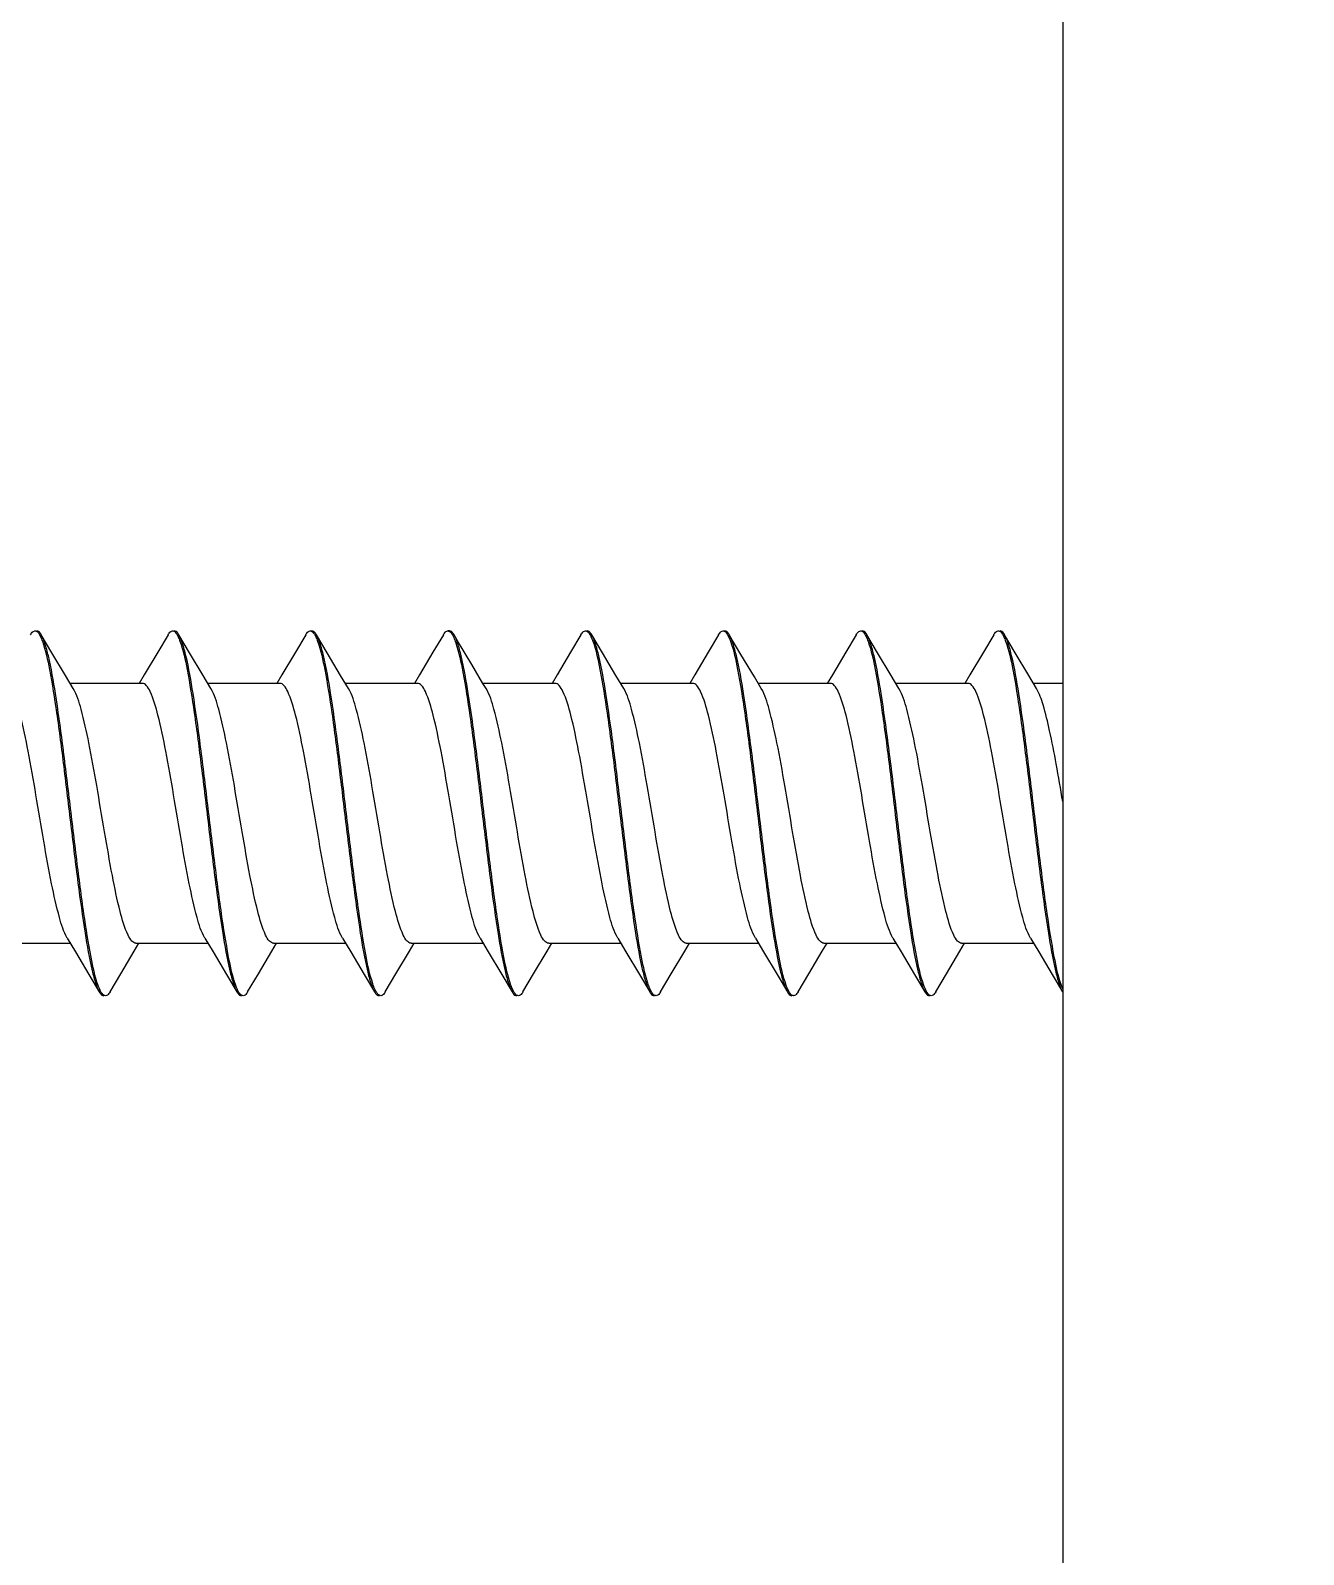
# Model space of a CAD drawing. Header units: millimetres. Extents: x 7820 to 8643, y -320 to 1669.
# Drawn here: x 7955.4 to 7960.42, y 1032.43 to 1038.45 of the extents above; entities that cross this region are included whole.
import ezdxf

# ---------------------------------------------------------------- set-up
doc = ezdxf.new("R2010")
doc.units = ezdxf.units.MM
doc.header["$MEASUREMENT"] = 0
doc.layers.add('GEOM', color=7, linetype='Continuous')

msp = doc.modelspace()

# ---------------------------------------------------------------- linework, layer by layer
at = {"color": 7, "linetype": 'Continuous'}
for p, q in [((7957.0493, 1036.0777), (7957.0424, 1036.0777)), ((7955.4802, 1035.9911), (7955.4379, 1036.0626)), ((7955.9386, 1036.0626), (7955.8977, 1035.9935)), ((7956.0232, 1035.9911), (7955.9809, 1036.0626)), ((7956.4816, 1036.0626), (7956.4408, 1035.9935)), ((7956.5662, 1035.9911), (7956.524, 1036.0626)), ((7957.0247, 1036.0626), (7956.9838, 1035.9935)), ((7957.5677, 1036.0626), (7957.5268, 1035.9935)), ((7957.6523, 1035.9911), (7957.61, 1036.0626)), ((7958.1107, 1036.0626), (7958.0699, 1035.9935)), ((7958.1991, 1035.9848), (7958.1531, 1036.0626)), ((7958.6537, 1036.0626), (7958.6129, 1035.9935)), ((7958.7383, 1035.9911), (7958.6961, 1036.0626)), ((7959.1967, 1036.0626), (7959.1559, 1035.9935)), ((7959.2813, 1035.9911), (7959.2391, 1036.0626)), ((7955.5334, 1035.9016), (7955.4802, 1035.9911)), ((7956.0764, 1035.9016), (7956.0232, 1035.9911)), ((7956.6194, 1035.9017), (7956.5662, 1035.9911)), ((7957.7055, 1035.9017), (7957.6523, 1035.9911)), ((7958.2518, 1035.8962), (7958.1991, 1035.9848)), ((7958.7915, 1035.9017), (7958.7383, 1035.9911)), ((7959.3345, 1035.9017), (7959.2813, 1035.9911)), ((7955.5643, 1035.8501), (7955.5334, 1035.9016)), ((7956.1073, 1035.8501), (7956.0764, 1035.9016)), ((7956.6503, 1035.8501), (7956.6194, 1035.9017)), ((7957.181, 1035.8707), (7957.1365, 1035.9453)), ((7957.7364, 1035.8501), (7957.7055, 1035.9017)), ((7958.2794, 1035.8502), (7958.2518, 1035.8962)), ((7958.8224, 1035.8501), (7958.7915, 1035.9017)), ((7959.3654, 1035.8501), (7959.3345, 1035.9017)), ((7955.8368, 1035.8707), (7955.5519, 1035.8707)), ((7956.3798, 1035.8707), (7956.095, 1035.8707)), ((7956.9228, 1035.8707), (7956.638, 1035.8707)), ((7957.1934, 1035.8501), (7957.181, 1035.8707)), ((7957.4659, 1035.8707), (7957.181, 1035.8707)), ((7958.0089, 1035.8707), (7957.7241, 1035.8707)), ((7958.5519, 1035.8707), (7958.2671, 1035.8707)), ((7959.0949, 1035.8707), (7958.8101, 1035.8707)), ((7959.4688, 1035.8707), (7959.3531, 1035.8707)), ((7955.5407, 1034.8653), (7955.573, 1034.8113)), ((7956.0837, 1034.8653), (7956.1161, 1034.8113)), ((7956.6268, 1034.8653), (7956.6591, 1034.8113)), ((7957.1698, 1034.8653), (7957.2021, 1034.8113)), ((7957.7128, 1034.8653), (7957.7452, 1034.8113)), ((7958.2559, 1034.8653), (7958.2882, 1034.8113)), ((7958.7989, 1034.8653), (7958.8312, 1034.8113)), ((7959.3419, 1034.8653), (7959.3742, 1034.8113)), ((7955.2682, 1034.8447), (7955.553, 1034.8447)), ((7955.573, 1034.8113), (7955.6262, 1034.7219)), ((7955.8112, 1034.8447), (7956.0961, 1034.8447)), ((7956.1161, 1034.8113), (7956.1693, 1034.7219)), ((7956.3543, 1034.8447), (7956.6391, 1034.8447)), ((7956.6591, 1034.8113), (7956.7123, 1034.7219)), ((7956.8973, 1034.8447), (7957.1821, 1034.8447)), ((7957.2021, 1034.8113), (7957.2553, 1034.7219)), ((7957.4403, 1034.8447), (7957.7252, 1034.8447)), ((7957.7452, 1034.8113), (7957.7984, 1034.7219)), ((7957.9834, 1034.8447), (7958.2682, 1034.8447)), ((7958.2882, 1034.8113), (7958.3414, 1034.7219)), ((7958.5264, 1034.8447), (7958.8112, 1034.8447)), ((7958.8312, 1034.8113), (7958.8844, 1034.7219)), ((7959.0694, 1034.8447), (7959.3542, 1034.8447)), ((7959.3742, 1034.8113), (7959.4274, 1034.7219)), ((7955.6262, 1034.7219), (7955.6671, 1034.6528)), ((7955.7094, 1034.6528), (7955.7517, 1034.7243)), ((7956.1693, 1034.7219), (7956.2101, 1034.6528)), ((7956.2524, 1034.6528), (7956.2947, 1034.7243)), ((7956.7123, 1034.7219), (7956.7531, 1034.6528)), ((7956.7955, 1034.6528), (7956.8378, 1034.7243)), ((7957.2553, 1034.7219), (7957.2962, 1034.6528)), ((7957.3385, 1034.6528), (7957.3808, 1034.7243)), ((7957.7984, 1034.7219), (7957.8392, 1034.6528)), ((7957.8815, 1034.6528), (7957.9238, 1034.7243)), ((7958.3414, 1034.7219), (7958.3822, 1034.6528)), ((7958.4246, 1034.6528), (7958.4668, 1034.7243)), ((7958.8844, 1034.7219), (7958.9252, 1034.6528)), ((7958.9676, 1034.6528), (7959.0098, 1034.7243)), ((7959.4274, 1034.7219), (7959.4682, 1034.6528)), ((7959.4688, 1034.6654), (7959.4636, 1034.6785))]:
    msp.add_line(p, q, dxfattribs=at)
msp.add_lwpolyline([(7978.2008, 1015.5595, 0.414214), (7981.2008, 1018.5595), (7981.2008, 1077.5595, 0.414214), (7978.2008, 1080.5595), (7959.4688, 1080.5595), (7959.4688, 1015.5595)], format="xyb", close=True)
for points in [[(7957.1365, 1035.9453), (7957.0809, 1036.0391), (7957.067, 1036.0626)], [(7955.8977, 1035.9935), (7955.8445, 1035.9041), (7955.8245, 1035.8707)], [(7956.4408, 1035.9935), (7956.3876, 1035.9041), (7956.3676, 1035.8707)], [(7956.9838, 1035.9935), (7956.9306, 1035.9041), (7956.9106, 1035.8707)], [(7957.5268, 1035.9935), (7957.4737, 1035.9041), (7957.4537, 1035.8707)], [(7958.0699, 1035.9935), (7958.0167, 1035.9041), (7957.9967, 1035.8707)], [(7958.6129, 1035.9935), (7958.5597, 1035.9041), (7958.5397, 1035.8707)], [(7959.1559, 1035.9935), (7959.1027, 1035.9041), (7959.0827, 1035.8707)], [(7955.7517, 1034.7243), (7955.8049, 1034.8138), (7955.8234, 1034.8447)], [(7956.2947, 1034.7243), (7956.3479, 1034.8138), (7956.3665, 1034.8447)], [(7956.8378, 1034.7243), (7956.891, 1034.8137), (7956.9095, 1034.8447)], [(7957.3808, 1034.7243), (7957.434, 1034.8137), (7957.4525, 1034.8447)], [(7957.9238, 1034.7243), (7957.977, 1034.8137), (7957.9956, 1034.8447)], [(7958.4668, 1034.7243), (7958.52, 1034.8137), (7958.5386, 1034.8447)], [(7959.0098, 1034.7243), (7959.063, 1034.8137), (7959.0816, 1034.8447)]]:
    msp.add_lwpolyline(points, dxfattribs=at)
for points, knots in [([(7955.3955, 1036.0626), (7955.3969, 1036.0649), (7955.401, 1036.0713), (7955.408, 1036.0777), (7955.4133, 1036.0777)], [0, 0, 0, 0, 0.334688, 1, 1, 1, 1]), ([(7955.4133, 1036.0777), (7955.4149, 1036.0777), (7955.424, 1036.0752), (7955.4291, 1036.0663), (7955.4326, 1036.0597)], [0, 0, 0, 0, 0.18248, 1, 1, 1, 1]), ([(7955.4379, 1036.0626), (7955.4365, 1036.0649), (7955.4324, 1036.0713), (7955.4254, 1036.0777), (7955.4202, 1036.0777)], [0, 0, 0, 0, 0.334688, 1, 1, 1, 1]), ([(7955.9386, 1036.0626), (7955.9399, 1036.0649), (7955.9441, 1036.0713), (7955.951, 1036.0777), (7955.9563, 1036.0777)], [0, 0, 0, 0, 0.334688, 1, 1, 1, 1]), ([(7955.9563, 1036.0777), (7955.958, 1036.0777), (7955.9671, 1036.0752), (7955.9722, 1036.0662), (7955.9757, 1036.0597)], [0, 0, 0, 0, 0.182272, 1, 1, 1, 1]), ([(7955.9809, 1036.0626), (7955.9796, 1036.0649), (7955.9754, 1036.0713), (7955.9685, 1036.0777), (7955.9632, 1036.0777)], [0, 0, 0, 0, 0.334699, 1, 1, 1, 1]), ([(7956.4816, 1036.0626), (7956.483, 1036.0649), (7956.4871, 1036.0713), (7956.4941, 1036.0777), (7956.4993, 1036.0777)], [0, 0, 0, 0, 0.334689, 1, 1, 1, 1]), ([(7956.4993, 1036.0777), (7956.501, 1036.0777), (7956.5101, 1036.0752), (7956.5152, 1036.0662), (7956.5187, 1036.0596)], [0, 0, 0, 0, 0.182256, 1, 1, 1, 1]), ([(7956.524, 1036.0626), (7956.5226, 1036.0649), (7956.5185, 1036.0713), (7956.5115, 1036.0777), (7956.5063, 1036.0777)], [0, 0, 0, 0, 0.334706, 1, 1, 1, 1]), ([(7957.0247, 1036.0626), (7957.026, 1036.0649), (7957.0301, 1036.0713), (7957.0371, 1036.0777), (7957.0424, 1036.0777)], [0, 0, 0, 0, 0.33469, 1, 1, 1, 1]), ([(7957.067, 1036.0626), (7957.0657, 1036.0649), (7957.0615, 1036.0713), (7957.0545, 1036.0777), (7957.0493, 1036.0777)], [0, 0, 0, 0, 0.334702, 1, 1, 1, 1]), ([(7957.0527, 1036.0725), (7957.0537, 1036.0716), (7957.0578, 1036.0669), (7957.0609, 1036.0614), (7957.0632, 1036.057)], [0, 0, 0, 0, 0.20855, 1, 1, 1, 1]), ([(7957.5677, 1036.0626), (7957.569, 1036.0649), (7957.5732, 1036.0713), (7957.5801, 1036.0777), (7957.5854, 1036.0777)], [0, 0, 0, 0, 0.334693, 1, 1, 1, 1]), ([(7957.5854, 1036.0777), (7957.5871, 1036.0777), (7957.5961, 1036.0752), (7957.6012, 1036.0663), (7957.6047, 1036.0598)], [0, 0, 0, 0, 0.182491, 1, 1, 1, 1]), ([(7957.61, 1036.0626), (7957.6087, 1036.0649), (7957.6045, 1036.0713), (7957.5976, 1036.0777), (7957.5923, 1036.0777)], [0, 0, 0, 0, 0.334691, 1, 1, 1, 1]), ([(7958.1107, 1036.0626), (7958.1121, 1036.0649), (7958.1162, 1036.0713), (7958.1232, 1036.0777), (7958.1284, 1036.0777)], [0, 0, 0, 0, 0.33469, 1, 1, 1, 1]), ([(7958.1284, 1036.0777), (7958.1301, 1036.0777), (7958.1392, 1036.0752), (7958.1443, 1036.0662), (7958.1478, 1036.0597)], [0, 0, 0, 0, 0.182271, 1, 1, 1, 1]), ([(7958.1531, 1036.0626), (7958.1517, 1036.0649), (7958.1476, 1036.0713), (7958.1406, 1036.0777), (7958.1353, 1036.0777)], [0, 0, 0, 0, 0.334738, 1, 1, 1, 1]), ([(7958.6537, 1036.0626), (7958.6551, 1036.0649), (7958.6592, 1036.0713), (7958.6662, 1036.0777), (7958.6714, 1036.0777)], [0, 0, 0, 0, 0.334691, 1, 1, 1, 1]), ([(7958.6714, 1036.0777), (7958.6731, 1036.0777), (7958.6822, 1036.0752), (7958.6873, 1036.0662), (7958.6908, 1036.0597)], [0, 0, 0, 0, 0.182347, 1, 1, 1, 1]), ([(7958.6961, 1036.0626), (7958.6947, 1036.0649), (7958.6906, 1036.0713), (7958.6836, 1036.0777), (7958.6784, 1036.0777)], [0, 0, 0, 0, 0.334692, 1, 1, 1, 1]), ([(7959.1967, 1036.0626), (7959.1981, 1036.0649), (7959.2022, 1036.0713), (7959.2092, 1036.0777), (7959.2145, 1036.0777)], [0, 0, 0, 0, 0.334691, 1, 1, 1, 1]), ([(7959.2145, 1036.0777), (7959.2161, 1036.0777), (7959.2252, 1036.0752), (7959.2303, 1036.0662), (7959.2338, 1036.0597)], [0, 0, 0, 0, 0.182268, 1, 1, 1, 1]), ([(7959.2391, 1036.0626), (7959.2377, 1036.0649), (7959.2336, 1036.0713), (7959.2266, 1036.0777), (7959.2214, 1036.0777)], [0, 0, 0, 0, 0.334696, 1, 1, 1, 1]), ([(7955.4326, 1036.0597), (7955.4335, 1036.0582), (7955.4372, 1036.0508), (7955.4402, 1036.0431), (7955.4424, 1036.0371)], [0, 0, 0, 0, 0.2191, 1, 1, 1, 1]), ([(7955.6626, 1034.6781), (7955.6495, 1034.7141), (7955.6298, 1034.8087), (7955.6035, 1034.974), (7955.5772, 1035.1795), (7955.5505, 1035.4034), (7955.524, 1035.6227), (7955.4975, 1035.8142), (7955.4747, 1035.9472), (7955.4544, 1036.0245), (7955.444, 1036.0523), (7955.4379, 1036.0626)], [0, 0, 0, 0, 0.081843, 0.205179, 0.357791, 0.524047, 0.686801, 0.829291, 0.937029, 0.974474, 1, 1, 1, 1]), ([(7955.4424, 1036.0371), (7955.4555, 1036.001), (7955.4752, 1035.9064), (7955.5015, 1035.7411), (7955.5277, 1035.5355), (7955.5545, 1035.3117), (7955.581, 1035.0925), (7955.6075, 1034.9011), (7955.6302, 1034.7681), (7955.6506, 1034.6909), (7955.661, 1034.6631), (7955.6671, 1034.6528)], [0, 0, 0, 0, 0.081945, 0.205333, 0.357967, 0.524198, 0.686913, 0.829358, 0.937048, 0.97448, 1, 1, 1, 1]), ([(7955.9757, 1036.0597), (7955.9765, 1036.0581), (7955.9802, 1036.0508), (7955.9832, 1036.0433), (7955.9854, 1036.0373)], [0, 0, 0, 0, 0.219486, 1, 1, 1, 1]), ([(7956.2055, 1034.6786), (7956.1924, 1034.7147), (7956.1727, 1034.8094), (7956.1464, 1034.9748), (7956.1202, 1035.1803), (7956.0935, 1035.4041), (7956.067, 1035.6231), (7956.0405, 1035.8144), (7956.0178, 1035.9474), (7955.9974, 1036.0245), (7955.987, 1036.0523), (7955.9809, 1036.0626)], [0, 0, 0, 0, 0.082069, 0.205524, 0.358156, 0.524356, 0.687022, 0.829414, 0.937065, 0.974486, 1, 1, 1, 1]), ([(7955.9854, 1036.0373), (7955.9985, 1036.0013), (7956.0182, 1035.9067), (7956.0445, 1035.7414), (7956.0707, 1035.5359), (7956.0975, 1035.312), (7956.124, 1035.0927), (7956.1505, 1034.9012), (7956.1732, 1034.7682), (7956.1936, 1034.6909), (7956.204, 1034.6631), (7956.2101, 1034.6528)], [0, 0, 0, 0, 0.081843, 0.205179, 0.357791, 0.524048, 0.686802, 0.829292, 0.93703, 0.974474, 1, 1, 1, 1]), ([(7956.5187, 1036.0596), (7956.5196, 1036.058), (7956.5233, 1036.0507), (7956.5264, 1036.0429), (7956.5286, 1036.0369)], [0, 0, 0, 0, 0.219076, 1, 1, 1, 1]), ([(7956.7464, 1034.6846), (7956.7337, 1034.722), (7956.7141, 1034.8183), (7956.6881, 1034.9852), (7956.662, 1035.1904), (7956.6355, 1035.4126), (7956.6092, 1035.6292), (7956.583, 1035.8179), (7956.5605, 1035.9489), (7956.5403, 1036.025), (7956.53, 1036.0525), (7956.524, 1036.0626)], [0, 0, 0, 0, 0.08486, 0.209882, 0.362898, 0.528502, 0.689981, 0.831026, 0.937592, 0.974663, 1, 1, 1, 1]), ([(7956.5286, 1036.0369), (7956.5416, 1036.0007), (7956.5614, 1035.906), (7956.5876, 1035.7407), (7956.6139, 1035.5351), (7956.6406, 1035.3113), (7956.6671, 1035.0923), (7956.6936, 1034.901), (7956.7163, 1034.7681), (7956.7367, 1034.6909), (7956.7471, 1034.6631), (7956.7531, 1034.6528)], [0, 0, 0, 0, 0.082059, 0.205512, 0.358165, 0.524374, 0.687028, 0.829409, 0.937064, 0.974485, 1, 1, 1, 1]), ([(7957.0632, 1036.057), (7957.0641, 1036.0551), (7957.0681, 1036.0466), (7957.0714, 1036.0378), (7957.0737, 1036.0308)], [0, 0, 0, 0, 0.218535, 1, 1, 1, 1]), ([(7957.2916, 1034.6783), (7957.2786, 1034.7144), (7957.2588, 1034.809), (7957.2326, 1034.9743), (7957.2063, 1035.1799), (7957.1796, 1035.4037), (7957.1531, 1035.6229), (7957.1266, 1035.8143), (7957.1039, 1035.9473), (7957.0835, 1036.0245), (7957.0731, 1036.0523), (7957.067, 1036.0626)], [0, 0, 0, 0, 0.081946, 0.205334, 0.357968, 0.524198, 0.686904, 0.829347, 0.937044, 0.974478, 1, 1, 1, 1]), ([(7957.0737, 1036.0308), (7957.0864, 1035.9934), (7957.106, 1035.8971), (7957.1321, 1035.7302), (7957.1581, 1035.525), (7957.1846, 1035.3029), (7957.2109, 1035.0862), (7957.2371, 1034.8975), (7957.2597, 1034.7665), (7957.2799, 1034.6904), (7957.2902, 1034.6629), (7957.2962, 1034.6528)], [0, 0, 0, 0, 0.084851, 0.209868, 0.362883, 0.528489, 0.689972, 0.831021, 0.937591, 0.974663, 1, 1, 1, 1]), ([(7957.6047, 1036.0598), (7957.6056, 1036.0582), (7957.6093, 1036.0508), (7957.6124, 1036.0432), (7957.6146, 1036.0371)], [0, 0, 0, 0, 0.219102, 1, 1, 1, 1]), ([(7957.8347, 1034.6781), (7957.8216, 1034.7141), (7957.8019, 1034.8087), (7957.7756, 1034.974), (7957.7494, 1035.1795), (7957.7226, 1035.4034), (7957.6961, 1035.6227), (7957.6697, 1035.8142), (7957.6469, 1035.9472), (7957.6265, 1036.0245), (7957.6161, 1036.0523), (7957.61, 1036.0626)], [0, 0, 0, 0, 0.081842, 0.205179, 0.357791, 0.524047, 0.686802, 0.829292, 0.93703, 0.974474, 1, 1, 1, 1]), ([(7957.6146, 1036.0371), (7957.6276, 1036.001), (7957.6474, 1035.9064), (7957.6736, 1035.7411), (7957.6999, 1035.5356), (7957.7266, 1035.3117), (7957.7531, 1035.0925), (7957.7796, 1034.9011), (7957.8023, 1034.7681), (7957.8227, 1034.6909), (7957.8331, 1034.6631), (7957.8392, 1034.6528)], [0, 0, 0, 0, 0.081936, 0.205317, 0.357944, 0.52417, 0.68689, 0.829342, 0.937042, 0.974478, 1, 1, 1, 1]), ([(7958.1478, 1036.0597), (7958.1487, 1036.0581), (7958.1523, 1036.0508), (7958.1553, 1036.0433), (7958.1575, 1036.0373)], [0, 0, 0, 0, 0.219485, 1, 1, 1, 1]), ([(7958.3776, 1034.6785), (7958.3646, 1034.7146), (7958.3448, 1034.8092), (7958.3186, 1034.9746), (7958.2923, 1035.1801), (7958.2656, 1035.4039), (7958.2391, 1035.623), (7958.2126, 1035.8144), (7958.1899, 1035.9473), (7958.1695, 1036.0245), (7958.1591, 1036.0523), (7958.1531, 1036.0626)], [0, 0, 0, 0, 0.082019, 0.205446, 0.358087, 0.524299, 0.686974, 0.829373, 0.937047, 0.974478, 1, 1, 1, 1]), ([(7958.1575, 1036.0373), (7958.1706, 1036.0013), (7958.1903, 1035.9067), (7958.2166, 1035.7414), (7958.2429, 1035.5359), (7958.2696, 1035.312), (7958.2961, 1035.0927), (7958.3226, 1034.9012), (7958.3454, 1034.7682), (7958.3657, 1034.6909), (7958.3761, 1034.6631), (7958.3822, 1034.6528)], [0, 0, 0, 0, 0.081843, 0.205179, 0.357791, 0.524048, 0.686803, 0.829292, 0.93703, 0.974474, 1, 1, 1, 1]), ([(7958.6908, 1036.0597), (7958.6917, 1036.0581), (7958.6954, 1036.0507), (7958.6985, 1036.043), (7958.7007, 1036.037)], [0, 0, 0, 0, 0.219084, 1, 1, 1, 1]), ([(7958.9208, 1034.6781), (7958.9077, 1034.7141), (7958.888, 1034.8087), (7958.8617, 1034.974), (7958.8354, 1035.1795), (7958.8087, 1035.4034), (7958.7821, 1035.6227), (7958.7557, 1035.8142), (7958.7329, 1035.9472), (7958.7126, 1036.0245), (7958.7021, 1036.0523), (7958.6961, 1036.0626)], [0, 0, 0, 0, 0.081842, 0.205179, 0.357791, 0.524048, 0.686803, 0.829292, 0.93703, 0.974474, 1, 1, 1, 1]), ([(7958.7007, 1036.037), (7958.7137, 1036.0009), (7958.7334, 1035.9062), (7958.7597, 1035.7408), (7958.786, 1035.5353), (7958.8127, 1035.3115), (7958.8392, 1035.0924), (7958.8656, 1034.901), (7958.8884, 1034.7681), (7958.9087, 1034.6909), (7958.9192, 1034.6631), (7958.9252, 1034.6528)], [0, 0, 0, 0, 0.082012, 0.205432, 0.358061, 0.524276, 0.686966, 0.829384, 0.937056, 0.974483, 1, 1, 1, 1]), ([(7959.2338, 1036.0597), (7959.2347, 1036.0581), (7959.2384, 1036.0508), (7959.2414, 1036.0433), (7959.2435, 1036.0373)], [0, 0, 0, 0, 0.219485, 1, 1, 1, 1]), ([(7959.4636, 1034.6785), (7959.4506, 1034.7147), (7959.4308, 1034.8093), (7959.4046, 1034.9747), (7959.3783, 1035.1802), (7959.3516, 1035.4041), (7959.3251, 1035.6231), (7959.2987, 1035.8144), (7959.2759, 1035.9474), (7959.2556, 1036.0245), (7959.2451, 1036.0523), (7959.2391, 1036.0626)], [0, 0, 0, 0, 0.082052, 0.205502, 0.358152, 0.524363, 0.687034, 0.829428, 0.937074, 0.974489, 1, 1, 1, 1]), ([(7959.2435, 1036.0373), (7959.2566, 1036.0013), (7959.2764, 1035.9067), (7959.3026, 1035.7414), (7959.3289, 1035.5359), (7959.3556, 1035.312), (7959.3822, 1035.0927), (7959.4086, 1034.9012), (7959.4314, 1034.7682), (7959.4517, 1034.6909), (7959.4622, 1034.6631), (7959.4682, 1034.6528)], [0, 0, 0, 0, 0.081843, 0.205179, 0.357792, 0.524049, 0.686803, 0.829293, 0.937031, 0.974475, 1, 1, 1, 1]), ([(7955.6723, 1034.6558), (7955.6715, 1034.6573), (7955.6678, 1034.6646), (7955.6648, 1034.6721), (7955.6626, 1034.6781)], [0, 0, 0, 0, 0.219486, 1, 1, 1, 1]), ([(7955.6671, 1034.6528), (7955.6684, 1034.6505), (7955.6725, 1034.6441), (7955.6795, 1034.6377), (7955.6848, 1034.6377)], [0, 0, 0, 0, 0.334696, 1, 1, 1, 1]), ([(7955.6917, 1034.6377), (7955.69, 1034.6377), (7955.6809, 1034.6402), (7955.6758, 1034.6492), (7955.6723, 1034.6558)], [0, 0, 0, 0, 0.182272, 1, 1, 1, 1]), ([(7955.7094, 1034.6528), (7955.7081, 1034.6505), (7955.7039, 1034.6441), (7955.6969, 1034.6377), (7955.6917, 1034.6377)], [0, 0, 0, 0, 0.33469, 1, 1, 1, 1]), ([(7956.2153, 1034.6558), (7956.2145, 1034.6574), (7956.2107, 1034.6648), (7956.2077, 1034.6725), (7956.2055, 1034.6786)], [0, 0, 0, 0, 0.219079, 1, 1, 1, 1]), ([(7956.2101, 1034.6528), (7956.2114, 1034.6505), (7956.2156, 1034.6441), (7956.2226, 1034.6377), (7956.2278, 1034.6377)], [0, 0, 0, 0, 0.334688, 1, 1, 1, 1]), ([(7956.2347, 1034.6377), (7956.2331, 1034.6377), (7956.224, 1034.6402), (7956.2189, 1034.6492), (7956.2153, 1034.6558)], [0, 0, 0, 0, 0.182229, 1, 1, 1, 1]), ([(7956.2524, 1034.6528), (7956.2511, 1034.6505), (7956.247, 1034.6441), (7956.24, 1034.6377), (7956.2347, 1034.6377)], [0, 0, 0, 0, 0.33469, 1, 1, 1, 1]), ([(7956.757, 1034.6585), (7956.756, 1034.6603), (7956.752, 1034.6688), (7956.7488, 1034.6776), (7956.7464, 1034.6846)], [0, 0, 0, 0, 0.218539, 1, 1, 1, 1]), ([(7956.7531, 1034.6528), (7956.7545, 1034.6505), (7956.7586, 1034.6441), (7956.7656, 1034.6377), (7956.7709, 1034.6377)], [0, 0, 0, 0, 0.334698, 1, 1, 1, 1]), ([(7956.7674, 1034.6429), (7956.7665, 1034.6438), (7956.7623, 1034.6485), (7956.7592, 1034.654), (7956.757, 1034.6585)], [0, 0, 0, 0, 0.208545, 1, 1, 1, 1]), ([(7956.7955, 1034.6528), (7956.7941, 1034.6505), (7956.79, 1034.6441), (7956.783, 1034.6377), (7956.7778, 1034.6377)], [0, 0, 0, 0, 0.334673, 1, 1, 1, 1]), ([(7957.3015, 1034.6557), (7957.3006, 1034.6572), (7957.2969, 1034.6646), (7957.2938, 1034.6723), (7957.2916, 1034.6783)], [0, 0, 0, 0, 0.219106, 1, 1, 1, 1]), ([(7957.2962, 1034.6528), (7957.2975, 1034.6505), (7957.3017, 1034.6441), (7957.3086, 1034.6377), (7957.3139, 1034.6377)], [0, 0, 0, 0, 0.334707, 1, 1, 1, 1]), ([(7957.3208, 1034.6377), (7957.3191, 1034.6377), (7957.3101, 1034.6402), (7957.305, 1034.6491), (7957.3015, 1034.6557)], [0, 0, 0, 0, 0.182471, 1, 1, 1, 1]), ([(7957.3385, 1034.6528), (7957.3372, 1034.6505), (7957.333, 1034.6441), (7957.3261, 1034.6377), (7957.3208, 1034.6377)], [0, 0, 0, 0, 0.33469, 1, 1, 1, 1]), ([(7957.8444, 1034.6558), (7957.8436, 1034.6573), (7957.8399, 1034.6646), (7957.8369, 1034.6721), (7957.8347, 1034.6781)], [0, 0, 0, 0, 0.219485, 1, 1, 1, 1]), ([(7957.8392, 1034.6528), (7957.8405, 1034.6505), (7957.8447, 1034.6441), (7957.8517, 1034.6377), (7957.8569, 1034.6377)], [0, 0, 0, 0, 0.334701, 1, 1, 1, 1]), ([(7957.8638, 1034.6377), (7957.8622, 1034.6377), (7957.8531, 1034.6402), (7957.848, 1034.6492), (7957.8444, 1034.6558)], [0, 0, 0, 0, 0.18227, 1, 1, 1, 1]), ([(7957.8815, 1034.6528), (7957.8802, 1034.6505), (7957.8761, 1034.6441), (7957.8691, 1034.6377), (7957.8638, 1034.6377)], [0, 0, 0, 0, 0.334691, 1, 1, 1, 1]), ([(7958.3875, 1034.6557), (7958.3866, 1034.6573), (7958.3829, 1034.6647), (7958.3798, 1034.6724), (7958.3776, 1034.6785)], [0, 0, 0, 0, 0.21909, 1, 1, 1, 1]), ([(7958.3822, 1034.6528), (7958.3836, 1034.6505), (7958.3877, 1034.6441), (7958.3947, 1034.6377), (7958.3999, 1034.6377)], [0, 0, 0, 0, 0.334691, 1, 1, 1, 1]), ([(7958.4068, 1034.6377), (7958.4052, 1034.6377), (7958.3961, 1034.6402), (7958.391, 1034.6492), (7958.3875, 1034.6557)], [0, 0, 0, 0, 0.182318, 1, 1, 1, 1]), ([(7958.4246, 1034.6528), (7958.4232, 1034.6505), (7958.4191, 1034.6441), (7958.4121, 1034.6377), (7958.4068, 1034.6377)], [0, 0, 0, 0, 0.334708, 1, 1, 1, 1]), ([(7958.9305, 1034.6558), (7958.9296, 1034.6573), (7958.926, 1034.6646), (7958.9229, 1034.6721), (7958.9208, 1034.6781)], [0, 0, 0, 0, 0.219485, 1, 1, 1, 1]), ([(7958.9252, 1034.6528), (7958.9266, 1034.6505), (7958.9307, 1034.6441), (7958.9377, 1034.6377), (7958.9429, 1034.6377)], [0, 0, 0, 0, 0.334701, 1, 1, 1, 1]), ([(7958.9499, 1034.6377), (7958.9482, 1034.6377), (7958.9391, 1034.6402), (7958.934, 1034.6492), (7958.9305, 1034.6558)], [0, 0, 0, 0, 0.182267, 1, 1, 1, 1]), ([(7958.9676, 1034.6528), (7958.9662, 1034.6505), (7958.9621, 1034.6441), (7958.9551, 1034.6377), (7958.9499, 1034.6377)], [0, 0, 0, 0, 0.334693, 1, 1, 1, 1])]:
    msp.add_open_spline(points, degree=3, knots=knots, dxfattribs=at)
for points in [[(7957.0424, 1036.0777), (7957.0462, 1036.0777), (7957.05, 1036.0752), (7957.0527, 1036.0725)], [(7956.7778, 1034.6377), (7956.7739, 1034.6377), (7956.7701, 1034.6402), (7956.7674, 1034.6429)]]:
    msp.add_open_spline(points, degree=3, dxfattribs=at)
at = {"layer": 'GEOM', "color": 7, "linetype": 'Continuous'}
for points, knots in [([(7955.5407, 1034.8653), (7955.5258, 1034.8901), (7955.5042, 1034.9628), (7955.4756, 1035.0907), (7955.447, 1035.2527), (7955.4179, 1035.4273), (7955.389, 1035.5936), (7955.3609, 1035.73), (7955.3355, 1035.818), (7955.3136, 1035.8605), (7955.2995, 1035.8706), (7955.2937, 1035.8707)], [0, 0, 0, 0, 0.083262, 0.214153, 0.377927, 0.554739, 0.722907, 0.861964, 0.955796, 0.98329, 1, 1, 1, 1]), ([(7955.8112, 1034.8447), (7955.8054, 1034.8447), (7955.7914, 1034.8549), (7955.7694, 1034.8973), (7955.744, 1034.9854), (7955.7159, 1035.1218), (7955.687, 1035.2881), (7955.6579, 1035.4627), (7955.6294, 1035.6247), (7955.6007, 1035.7526), (7955.5792, 1035.8253), (7955.5643, 1035.8501)], [0, 0, 0, 0, 0.016716, 0.044197, 0.138033, 0.277093, 0.445261, 0.622072, 0.785849, 0.91674, 1, 1, 1, 1]), ([(7956.0837, 1034.8653), (7956.0688, 1034.8901), (7956.0473, 1034.9628), (7956.0186, 1035.0907), (7955.9901, 1035.2527), (7955.961, 1035.4273), (7955.9321, 1035.5936), (7955.904, 1035.73), (7955.8786, 1035.8181), (7955.8566, 1035.8605), (7955.8426, 1035.8707), (7955.8368, 1035.8707)], [0, 0, 0, 0, 0.083267, 0.214163, 0.377937, 0.554746, 0.722916, 0.861975, 0.955803, 0.983291, 1, 1, 1, 1]), ([(7956.3543, 1034.8447), (7956.3484, 1034.8447), (7956.3344, 1034.8549), (7956.3125, 1034.8973), (7956.2871, 1034.9854), (7956.259, 1035.1218), (7956.2301, 1035.2881), (7956.201, 1035.4627), (7956.1724, 1035.6247), (7956.1437, 1035.7526), (7956.1222, 1035.8253), (7956.1073, 1035.8501)], [0, 0, 0, 0, 0.016711, 0.044203, 0.138035, 0.277091, 0.445259, 0.622071, 0.785844, 0.916735, 1, 1, 1, 1]), ([(7956.6268, 1034.8653), (7956.6118, 1034.8901), (7956.5903, 1034.9628), (7956.5616, 1035.0907), (7956.5331, 1035.2526), (7956.504, 1035.4273), (7956.4751, 1035.5936), (7956.447, 1035.73), (7956.4216, 1035.8181), (7956.3997, 1035.8605), (7956.3856, 1035.8707), (7956.3798, 1035.8707)], [0, 0, 0, 0, 0.083259, 0.21415, 0.377927, 0.554738, 0.722906, 0.861965, 0.955801, 0.983284, 1, 1, 1, 1]), ([(7956.8973, 1034.8447), (7956.8915, 1034.8447), (7956.8774, 1034.8549), (7956.8555, 1034.8973), (7956.8301, 1034.9854), (7956.802, 1035.1218), (7956.7731, 1035.2881), (7956.744, 1035.4627), (7956.7155, 1035.6247), (7956.6868, 1035.7526), (7956.6653, 1035.8253), (7956.6503, 1035.8501)], [0, 0, 0, 0, 0.016706, 0.044202, 0.138029, 0.277084, 0.445255, 0.622064, 0.785838, 0.916732, 1, 1, 1, 1]), ([(7957.1698, 1034.8653), (7957.1549, 1034.8901), (7957.1334, 1034.9628), (7957.1047, 1035.0907), (7957.0761, 1035.2527), (7957.047, 1035.4273), (7957.0181, 1035.5936), (7956.99, 1035.73), (7956.9646, 1035.8181), (7956.9427, 1035.8605), (7956.9287, 1035.8707), (7956.9228, 1035.8707)], [0, 0, 0, 0, 0.083266, 0.214158, 0.377931, 0.554742, 0.722913, 0.861969, 0.955797, 0.983294, 1, 1, 1, 1]), ([(7957.4403, 1034.8447), (7957.4345, 1034.8447), (7957.4205, 1034.8549), (7957.3985, 1034.8973), (7957.3731, 1034.9854), (7957.345, 1035.1218), (7957.3161, 1035.2881), (7957.287, 1035.4627), (7957.2585, 1035.6248), (7957.2298, 1035.7526), (7957.2083, 1035.8253), (7957.1934, 1035.8501)], [0, 0, 0, 0, 0.01671, 0.044194, 0.138024, 0.277085, 0.445256, 0.622066, 0.785842, 0.916739, 1, 1, 1, 1]), ([(7957.7128, 1034.8653), (7957.6979, 1034.8901), (7957.6764, 1034.9628), (7957.6477, 1035.0906), (7957.6192, 1035.2526), (7957.5901, 1035.4273), (7957.5612, 1035.5936), (7957.5331, 1035.73), (7957.5077, 1035.8181), (7957.4857, 1035.8605), (7957.4717, 1035.8707), (7957.4659, 1035.8707)], [0, 0, 0, 0, 0.083261, 0.214157, 0.377932, 0.554742, 0.722912, 0.861973, 0.955807, 0.983286, 1, 1, 1, 1]), ([(7957.9834, 1034.8447), (7957.9775, 1034.8447), (7957.9635, 1034.8549), (7957.9416, 1034.8973), (7957.9162, 1034.9854), (7957.888, 1035.1218), (7957.8592, 1035.2881), (7957.83, 1035.4628), (7957.8015, 1035.6248), (7957.7728, 1035.7526), (7957.7513, 1035.8253), (7957.7364, 1035.8501)], [0, 0, 0, 0, 0.016715, 0.044195, 0.138031, 0.277092, 0.445262, 0.622073, 0.785851, 0.916742, 1, 1, 1, 1]), ([(7958.2559, 1034.8653), (7958.2409, 1034.8901), (7958.2194, 1034.9628), (7958.1907, 1035.0906), (7958.1622, 1035.2526), (7958.1331, 1035.4273), (7958.1042, 1035.5936), (7958.0761, 1035.73), (7958.0507, 1035.8181), (7958.0288, 1035.8605), (7958.0147, 1035.8707), (7958.0089, 1035.8707)], [0, 0, 0, 0, 0.08326, 0.21415, 0.377925, 0.554737, 0.722907, 0.861964, 0.955797, 0.98329, 1, 1, 1, 1]), ([(7958.5264, 1034.8447), (7958.5206, 1034.8447), (7958.5065, 1034.8549), (7958.4846, 1034.8973), (7958.4592, 1034.9854), (7958.4311, 1035.1219), (7958.4022, 1035.2881), (7958.3731, 1035.4628), (7958.3445, 1035.6248), (7958.3158, 1035.7526), (7958.2943, 1035.8253), (7958.2794, 1035.8501)], [0, 0, 0, 0, 0.016712, 0.044204, 0.138043, 0.277107, 0.445284, 0.6221, 0.785872, 0.916753, 1, 1, 1, 1]), ([(7958.7989, 1034.8653), (7958.7839, 1034.8901), (7958.7624, 1034.9628), (7958.7338, 1035.0906), (7958.7052, 1035.2526), (7958.6761, 1035.4273), (7958.6472, 1035.5936), (7958.6191, 1035.73), (7958.5937, 1035.8181), (7958.5718, 1035.8605), (7958.5577, 1035.8707), (7958.5519, 1035.8707)], [0, 0, 0, 0, 0.083266, 0.21416, 0.377934, 0.554744, 0.722916, 0.861976, 0.955804, 0.983292, 1, 1, 1, 1]), ([(7959.0694, 1034.8447), (7959.0636, 1034.8447), (7959.0495, 1034.8548), (7959.0276, 1034.8973), (7959.0022, 1034.9854), (7958.9741, 1035.1218), (7958.9452, 1035.2881), (7958.9161, 1035.4628), (7958.8875, 1035.6248), (7958.8589, 1035.7526), (7958.8374, 1035.8253), (7958.8224, 1035.8501)], [0, 0, 0, 0, 0.016705, 0.044201, 0.138029, 0.277085, 0.445257, 0.622067, 0.785841, 0.916734, 1, 1, 1, 1]), ([(7959.3419, 1034.8653), (7959.3269, 1034.8901), (7959.3055, 1034.9628), (7959.2768, 1035.0906), (7959.2482, 1035.2526), (7959.2191, 1035.4273), (7959.1902, 1035.5936), (7959.1621, 1035.73), (7959.1367, 1035.8181), (7959.1148, 1035.8605), (7959.1007, 1035.8707), (7959.0949, 1035.8707)], [0, 0, 0, 0, 0.083256, 0.214147, 0.377924, 0.554736, 0.722906, 0.861967, 0.955803, 0.983285, 1, 1, 1, 1]), ([(7959.4688, 1035.404), (7959.4604, 1035.4535), (7959.4444, 1035.5469), (7959.4201, 1035.6748), (7959.3959, 1035.7744), (7959.3773, 1035.8304), (7959.3654, 1035.8501)], [0, 0, 0, 0, 0.328286, 0.619527, 0.84923, 1, 1, 1, 1])]:
    msp.add_open_spline(points, degree=3, knots=knots, dxfattribs=at)

doc.saveas('drawing.dxf')
